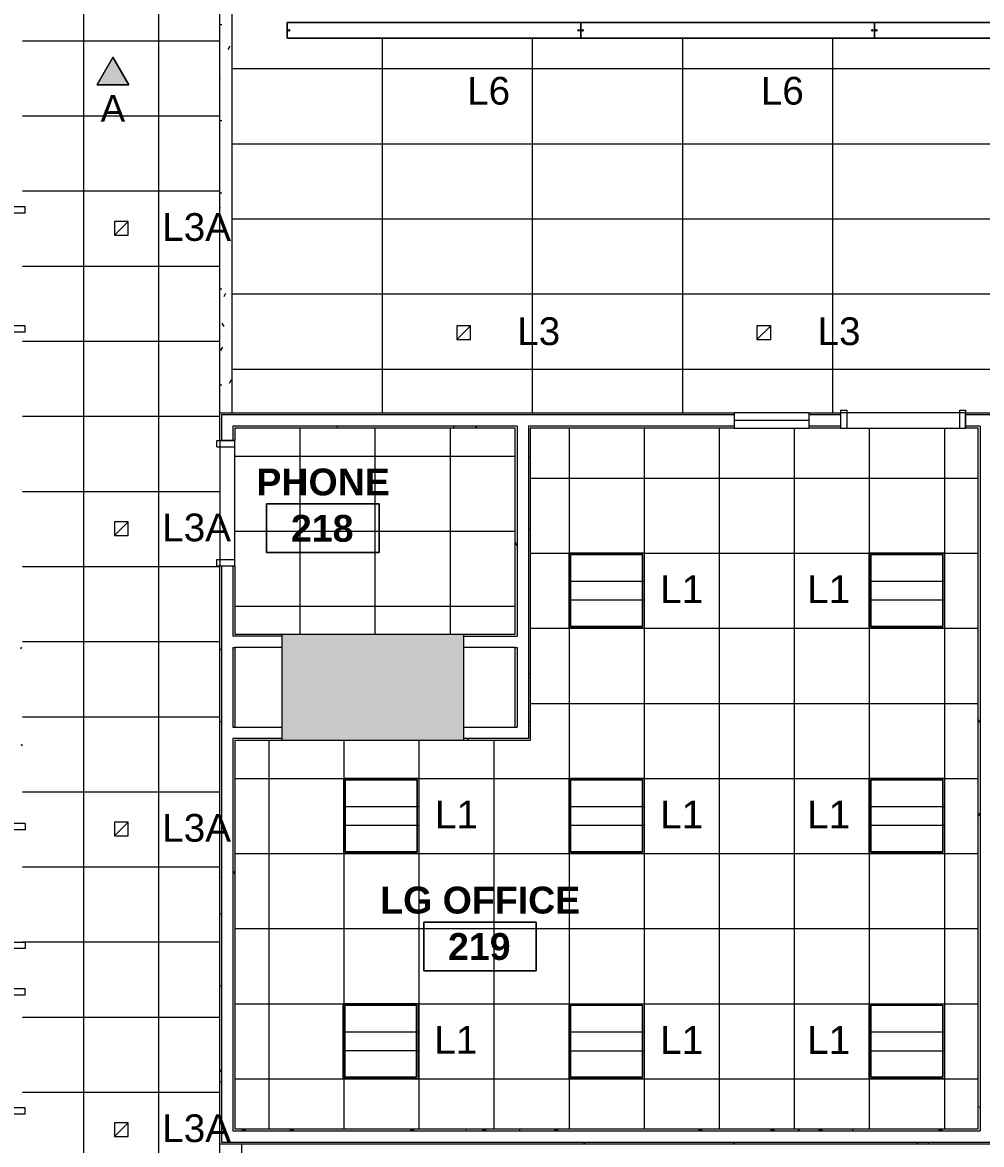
# Model space of a CAD drawing. Header units: inches. Extents: x 389 to 3083, y 11893 to 13691.
# Drawn here: x 2505.7 to 2812.3, y 12844 to 13202.6 of the extents above; entities that cross this region are included whole.
import ezdxf

# ---------------------------------------------------------------- set-up
doc = ezdxf.new("R2010")
doc.units = ezdxf.units.IN
doc.header["$MEASUREMENT"] = 0
for name, color, linetype, lineweight in [('X2$0$A-ANNO-NOTE', 131, 'Continuous', 9), ('X2$0$A-AREA-IDEN', 2, 'Continuous', 9), ('X2$0$A-CLNG', 13, 'Continuous', 13), ('X2$0$A-CLNG-PATT', 13, 'Continuous', 13), ('X2$0$A-DETL-GENF', 92, 'Continuous', 9), ('X2$0$A-DOOR', 31, 'Continuous', 13), ('X2$0$A-DOOR-FRAM', 31, 'Continuous', 20), ('X2$0$A-GLAZ', 151, 'Continuous', 13), ('X2$0$A-WALL', 113, 'Continuous', 13), ('X2$0$A-WALL-PATT', 111, 'Continuous', 13), ('X2$0$E-LITE-EQPM', 33, 'Continuous', 9), ('X2$0$E-LITE-EQPM-IDEN', 33, 'Continuous', 9), ('X2$0$I-WALL', 2, 'Continuous', 9), ('X2$0$S-COLS', 52, 'Continuous', 13)]:
    doc.layers.add(name, color=color, linetype=linetype, lineweight=lineweight)
doc.styles.add('X2$0$Arial_3', font='arial.ttf', dxfattribs={"height": 8.851796})
doc.styles.add('X2$0$Swis721 Lt BT', font='swissl.ttf', dxfattribs={"height": 8.514638})
doc.styles.add('X2$0$Swis721 Lt BT_B', font='', dxfattribs={"height": 8.583975})
doc.styles.get('X2$0$Swis721 Lt BT_B').set_extended_font_data('Swis721 Lt BT', bold=True)
pattern_1 = [(0, (-24941.6016, 0), (30.72, 7.68), [1.267, -21.773, 1.267, -21.773, -122.88]), (0, (-24941.6016, 0), (30.72, 7.68), [-46.08, 1.267, -44.813, 1.267, -21.773, -53.76]), (0, (-24941.6016, 0), (30.72, 7.68), [-115.2, 1.267, -14.093, 1.267, -37.133]), (120, (-24930.0816, 3.84), (-22.0110751, 22.7643004), [1.267, -21.773, 1.267, -21.773, -122.88]), (120, (-24930.0816, 3.84), (-22.0110751, 22.7643004), [-46.08, 1.267, -44.813, 1.267, -21.773, -53.76]), (120, (-24930.0816, 3.84), (-22.0110751, 22.7643004), [-115.2, 1.267, -14.093, 1.267, -37.133]), (240, (-24926.2416, 19.2), (-8.7089249, -30.4443004), [1.267, -21.773, 1.267, -21.773, -122.88]), (240, (-24926.2416, 19.2), (-8.7089249, -30.4443004), [-46.08, 1.267, -44.813, 1.267, -21.773, -53.76]), (240, (-24926.2416, 19.2), (-8.7089249, -30.4443004), [-115.2, 1.267, -14.093, 1.267, -37.133])]

# ---------------------------------------------------------------- blocks, each defined once
blk = doc.blocks.new('X2$0$Single Flush - OTJ_SOLIDFLUSH_ALUM-4900816-FIRST FLOOR')
at = {"layer": 'X2$0$A-DOOR-FRAM'}
for p, q in [((-20, -3.3125), (-20, 2.4375)), ((-20, 2.4375), (-18, 2.4375)), ((-18, -3.3125), (-18, 2.4375)), ((18.000004, -3.3125), (18.000004, 2.4375)), ((18.000004, 2.4375), (20.000004, 2.4375)), ((20.000004, -3.3125), (20.000004, 2.4375)), ((-20, -3.3125), (-18, -3.3125)), ((18.000004, -3.3125), (20.000004, -3.3125))]:
    blk.add_line(p, q, dxfattribs=at)
blk = doc.blocks.new('X2$0$Single Flush - OTJ_SOLIDFLUSH_ALUM-4900275-FIRST FLOOR')
at = {"layer": 'X2$0$A-DOOR-FRAM'}
for p, q in [((-20, 3.3125), (-20, -2.4375)), ((-20, 3.3125), (-18, 3.3125)), ((-18, 3.3125), (-18, -2.4375)), ((18.000004, 3.3125), (18.000004, -2.4375)), ((18.000004, 3.3125), (20.000004, 3.3125)), ((20.000004, 3.3125), (20.000004, -2.4375)), ((-20, -2.4375), (-18, -2.4375)), ((18.000004, -2.4375), (20.000004, -2.4375))]:
    blk.add_line(p, q, dxfattribs=at)
blk = doc.blocks.new('X2$0$Frameless opening with glazing - 24_ x 96_-4900874-FIRST FLOOR')
at = {"layer": 'X2$0$A-GLAZ'}
blk.add_line((-13.5, 0.0625), (10.5, 0.0625), dxfattribs=at)
blk = doc.blocks.new('X2$0$L-Ceiling Light - Linear Box - 2_x2_-4960925-FIRST FLOOR')
at = {"layer": 'X2$0$E-LITE-EQPM'}
for p, q in [((-12, -12), (-12, 12)), ((-12, 12), (12, 12)), ((-12, -12), (-12, 12)), ((-12, 12), (12, 12)), ((-11.5, -11.5), (-11.5, 11.5)), ((-11.5, 11.5), (11.5, 11.5)), ((11.5, 11.5), (-11.5, 11.5)), ((-11.5, 11.5), (-11.5, -11.5)), ((11.5, 11.5), (11.5, -11.5)), ((11.5, -11.5), (11.5, 11.5)), ((12, 12), (12, -12)), ((12, 12), (12, -12)), ((-12, 3), (12, 3)), ((-12, -3), (12, -3)), ((12, -12), (-12, -12)), ((12, -12), (-12, -12)), ((11.5, -11.5), (-11.5, -11.5)), ((-11.5, -11.5), (11.5, -11.5))]:
    blk.add_line(p, q, dxfattribs=at)
blk = doc.blocks.new('X2$0$Concrete-Rectangular-Column - 58_ X 34_-5105982-FIRST FLOOR')
at = {"layer": 'X2$0$S-COLS'}
blk.add_hatch(color=256, dxfattribs=at).paths.add_polyline_path([(-17, -24.13), (-17, -29), (17, -29), (17, 29), (-17, 29), (-17, -1.16)], flags=0)
for p, q in [((-17, 29), (17, 29)), ((-17, -29), (-17, 29)), ((17, 29), (17, -29)), ((17, -29), (-17, -29))]:
    blk.add_line(p, q, dxfattribs=at)
blk = doc.blocks.new('X2$0$Lighting-Pendant-Axis-Beam6-Flush-Direct-Acrylic - Lighting-Pendant-Axis-Beam6-Flush-Direct-Acrylic  8_ LENGTH-5206772-FIRST FLOOR')
at = {"layer": 'X2$0$A-DETL-GENF'}
for p, q in [((46.9375, 2.515625), (-46.9375, 2.515625)), ((-46.9375, 2.515625), (-46.9375, -2.515625)), ((-46.9375, 2.515625), (46.9375, 2.515625)), ((-46.9375, -2.515625), (-46.9375, 2.515625)), ((46.9375, -2.515625), (46.9375, 2.515625)), ((46.9375, 2.515625), (46.9375, -2.515625)), ((-46.9375, -2.515625), (46.9375, -2.515625)), ((46.9375, -2.515625), (-46.9375, -2.515625))]:
    blk.add_line(p, q, dxfattribs=at)
for centre in [(-46.3125, 0), (46.3125, 0)]:
    blk.add_circle(centre, 0.25, dxfattribs=at)
blk = doc.blocks.new('X2$0$L-Recessed Square Downlight - 4_-4552743-FIRST FLOOR')
at = {"layer": 'X2$0$E-LITE-EQPM'}
for p, q in [((-2.1875, -2.1875), (-2.1875, 2.1875)), ((-2.1875, 2.1875), (2.1875, 2.1875)), ((-2.1875, 2.1875), (2.1875, -2.1875)), ((2.1875, 2.1875), (2.1875, -2.1875)), ((2.1875, -2.1875), (-2.1875, -2.1875))]:
    blk.add_line(p, q, dxfattribs=at)
blk = doc.blocks.new('X2$0$L-Recessed Square Downlight - 4_  black trim-5264487-FIRST FLOOR')
at = {"layer": 'X2$0$E-LITE-EQPM'}
for p, q in [((-2.1875, -2.1875), (-2.1875, 2.1875)), ((-2.1875, 2.1875), (2.1875, 2.1875)), ((-2.1875, 2.1875), (2.1875, -2.1875)), ((2.1875, 2.1875), (2.1875, -2.1875)), ((2.1875, -2.1875), (-2.1875, -2.1875))]:
    blk.add_line(p, q, dxfattribs=at)
blk = doc.blocks.new('X2$0$Room Tag - Room Name and Number-3379422-FIRST FLOOR')
at = {"layer": 'X2$0$A-AREA-IDEN'}
for p, q in [((-0.1881, -0.1636), (-0.1881, -0.0018)), ((-0.1881, -0.0018), (0.1869, -0.0018)), ((0.1869, -0.0018), (-0.1881, -0.0018)), ((-0.1881, -0.0018), (-0.1881, -0.1636)), ((0.1869, -0.0018), (0.1869, -0.1636)), ((0.1869, -0.1636), (0.1869, -0.0018)), ((0.1869, -0.1636), (-0.1881, -0.1636)), ((-0.1881, -0.1636), (0.1869, -0.1636))]:
    blk.add_line(p, q, dxfattribs=at)

msp = doc.modelspace()

# ---------------------------------------------------------------- hatches: boundary and pattern name
at = {"layer": 'X2$0$A-ANNO-NOTE'}
msp.add_hatch(color=256, dxfattribs=at).paths.add_polyline_path([(2529.46, 13182.59), (2534.6, 13191.53), (2539.77, 13182.6)], flags=0)
at = {"layer": 'X2$0$A-CLNG-PATT'}
h = msp.add_hatch(dxfattribs=at)
h.set_pattern_fill('FP2_1', color=256, style=0, pattern_type=2)
h.set_pattern_definition(pattern_1)
h.paths.add_polyline_path([(2568.77, 13077.81), (2572.77, 13077.81), (2572.77, 13324.8), (2568.77, 13324.8), (2568.77, 13091.42)], flags=0)
h = msp.add_hatch(dxfattribs=at)
h.set_pattern_fill('FP2_1', color=256, style=0, pattern_type=2)
h.set_pattern_definition(pattern_1)
h.paths.add_polyline_path([(2505.71, 13192.05), (2505.72, 13192.05), (2505.72, 13300.99), (2356.11, 13300.99), (2356.11, 13298.8), (2503.53, 13298.8), (2503.53, 13192.05)], flags=0)
h.paths.add_polyline_path([(2500.84, 13192.05), (2503.03, 13192.05), (2503.03, 13298.3), (2356.11, 13298.3), (2356.11, 13295.86), (2500.84, 13295.86), (2500.84, 13192.48)], flags=0)
h = msp.add_hatch(dxfattribs=at)
h.set_pattern_fill('FP2_1', color=256, style=0, pattern_type=2)
h.set_pattern_definition(pattern_1)
h.paths.add_polyline_path([(2573.64, 12674.86), (2575.77, 12674.86), (2575.77, 12844.17), (2568.77, 12844.17), (2568.77, 12674.86), (2573.02, 12674.86)], flags=0)
at = {"layer": 'X2$0$A-WALL-PATT'}
h = msp.add_hatch(dxfattribs=at)
h.set_pattern_fill('FP2_1', color=256, style=0, pattern_type=2)
h.set_pattern_definition(pattern_1)
h.paths.add_polyline_path([(2505.09, 12799.26), (2505.72, 12799.26), (2505.72, 12819.74), (2505.09, 12819.74)], flags=0)
h.paths.add_polyline_path([(2505.72, 12843.74), (2505.72, 12853.74), (2505.09, 12853.74), (2505.09, 12843.74)], flags=0)
h.paths.add_polyline_path([(2505.09, 12893.74), (2505.72, 12893.74), (2505.72, 12906.62), (2505.09, 12906.62), (2505.09, 12900.39)], flags=0)
h.paths.add_polyline_path([(2505.72, 12946.62), (2505.72, 13069.61), (2505.09, 13069.61), (2505.09, 12946.62)], flags=0)
h.paths.add_polyline_path([(2505.72, 13093.61), (2505.72, 13103.61), (2505.09, 13103.61), (2505.09, 13093.61)], flags=0)
h.paths.add_polyline_path([(2505.72, 13143.61), (2505.72, 13156.48), (2505.09, 13156.48), (2505.09, 13143.61)], flags=0)
h = msp.add_hatch(dxfattribs=at)
h.set_pattern_fill('FP2_1', color=256, style=0, pattern_type=2)
h.set_pattern_definition(pattern_1)
h.paths.add_polyline_path([(2929.69, 13077.19), (2929.85, 13077.19), (2929.85, 13077.81), (2894.09, 13077.81), (2894.09, 13077.19)], flags=0)
h.paths.add_polyline_path([(2568.77, 13077.19), (2733.22, 13077.19), (2733.22, 13077.81), (2568.77, 13077.81), (2568.77, 13077.66)], flags=0)
h.paths.add_polyline_path([(2870.09, 13077.19), (2870.09, 13077.81), (2860.09, 13077.81), (2860.09, 13077.19)], flags=0)
h.paths.add_polyline_path([(2807.22, 13077.19), (2820.09, 13077.19), (2820.09, 13077.81), (2807.22, 13077.81)], flags=0)
h.paths.add_polyline_path([(2757.22, 13077.19), (2767.22, 13077.19), (2767.22, 13077.81), (2757.22, 13077.81)], flags=0)
h = msp.add_hatch(dxfattribs=at)
h.set_pattern_fill('FP2_1', color=256, style=0, pattern_type=2)
h.set_pattern_definition(pattern_1)
h.paths.add_polyline_path([(2569.37, 12844.17), (2569.39, 12844.17), (2569.39, 13028.94), (2568.77, 13028.94), (2568.77, 12844.17)], flags=0)
h.paths.add_polyline_path([(2569.39, 13068.94), (2569.39, 13077.19), (2568.77, 13077.19), (2568.77, 13068.94)], flags=0)
h = msp.add_hatch(dxfattribs=at)
h.set_pattern_fill('FP2_1', color=256, style=0, pattern_type=2)
h.set_pattern_definition(pattern_1)
h.paths.add_polyline_path([(2929.85, 13072.94), (2934.1, 13072.94), (2934.06, 13073.56), (2894.09, 13073.56), (2894.09, 13072.94)], flags=0)
h.paths.add_polyline_path([(2573.64, 13072.94), (2663.81, 13072.94), (2663.81, 13073.56), (2573.02, 13073.56), (2573.02, 13072.94)], flags=0)
h.paths.add_polyline_path([(2667.44, 13072.94), (2733.22, 13072.94), (2733.22, 13073.56), (2667.44, 13073.56)], flags=0)
h.paths.add_polyline_path([(2757.22, 13072.94), (2767.22, 13072.94), (2767.22, 13073.56), (2757.22, 13073.56)], flags=0)
h.paths.add_polyline_path([(2870.09, 13072.94), (2870.09, 13073.56), (2860.09, 13073.56), (2860.09, 13072.94)], flags=0)
h.paths.add_polyline_path([(2811.22, 13072.94), (2811.84, 13072.94), (2811.82, 13073.56), (2807.22, 13073.56), (2807.22, 13072.94)], flags=0)
h.paths.add_polyline_path([(2815.47, 13072.94), (2820.09, 13072.94), (2820.09, 13073.56), (2815.47, 13073.56)], flags=0)
h = msp.add_hatch(dxfattribs=at)
h.set_pattern_fill('FP2_1', color=256, style=0, pattern_type=2)
h.set_pattern_definition(pattern_1)
h.paths.add_polyline_path([(2573.64, 12848.42), (2573.64, 12973.72), (2573.02, 12973.72), (2573.02, 12848.42), (2573.56, 12848.42)], flags=0)
h.paths.add_polyline_path([(2573.02, 12977.34), (2573.64, 12977.34), (2573.64, 13002.84), (2573.02, 13002.84)], flags=0)
h.paths.add_polyline_path([(2573.02, 13006.47), (2573.64, 13006.47), (2573.64, 13028.94), (2573.02, 13028.94), (2573.02, 13007.09)], flags=0)
h.paths.add_polyline_path([(2573.02, 13068.94), (2573.64, 13068.94), (2573.64, 13072.94), (2573.02, 13072.94)], flags=0)
h = msp.add_hatch(dxfattribs=at)
h.set_pattern_fill('FP2_1', color=256, style=0, pattern_type=2)
h.set_pattern_definition(pattern_1)
h.paths.add_polyline_path([(2663.19, 12977.34), (2663.81, 12977.34), (2663.81, 13002.84), (2663.19, 13002.84), (2663.19, 12977.97)], flags=0)
h.paths.add_polyline_path([(2663.81, 13006.47), (2663.81, 13072.94), (2663.19, 13072.94), (2663.19, 13006.47)], flags=0)
h = msp.add_hatch(dxfattribs=at)
h.set_pattern_fill('FP2_1', color=256, style=0, pattern_type=2)
h.set_pattern_definition(pattern_1)
h.paths.add_polyline_path([(2668.06, 12973.09), (2668.06, 13072.94), (2667.44, 13072.94), (2667.44, 12973.09)], flags=0)
h = msp.add_hatch(dxfattribs=at)
h.set_pattern_fill('FP2_1', color=256, style=0, pattern_type=2)
h.set_pattern_definition(pattern_1)
h.paths.add_polyline_path([(2811.84, 12849.04), (2811.84, 13072.94), (2811.22, 13072.94), (2811.22, 12849.04)], flags=0)
h = msp.add_hatch(dxfattribs=at)
h.set_pattern_fill('FP2_1', color=256, style=0, pattern_type=2)
h.set_pattern_definition(pattern_1)
h.paths.add_polyline_path([(2588.7, 12973.09), (2588.7, 12973.72), (2573.64, 12973.72), (2573.64, 12973.09)], flags=0)
h = msp.add_hatch(dxfattribs=at)
h.set_pattern_fill('FP2_1', color=256, style=0, pattern_type=2)
h.set_pattern_definition(pattern_1)
h.paths.add_polyline_path([(2663.81, 12973.09), (2667.44, 12973.09), (2667.44, 12973.72), (2646.7, 12973.72), (2646.7, 12973.09), (2663.19, 12973.09)], flags=0)
h = msp.add_hatch(dxfattribs=at)
h.set_pattern_fill('FP2_1', color=256, style=0, pattern_type=2)
h.set_pattern_definition(pattern_1)
h.paths.add_polyline_path([(2896.71, 12848.42), (2906.71, 12848.42), (2906.71, 12849.04), (2896.71, 12849.04)], flags=0)
h.paths.add_polyline_path([(2590.13, 12848.42), (2811.84, 12848.42), (2811.84, 12849.04), (2573.64, 12849.04), (2573.64, 12848.42), (2575.77, 12848.42)], flags=0)
h.paths.add_polyline_path([(2946.71, 12848.42), (2950.71, 12848.42), (2950.7, 12849.04), (2946.71, 12849.04)], flags=0)
h.paths.add_polyline_path([(2815.47, 12848.42), (2872.71, 12848.42), (2872.71, 12849.04), (2815.47, 12849.04)], flags=0)
h = msp.add_hatch(dxfattribs=at)
h.set_pattern_fill('FP2_1', color=256, style=0, pattern_type=2)
h.set_pattern_definition(pattern_1)
h.paths.add_polyline_path([(2896.71, 12844.17), (2906.71, 12844.17), (2906.71, 12844.79), (2896.71, 12844.79)], flags=0)
h.paths.add_polyline_path([(2569.39, 12844.17), (2872.71, 12844.17), (2872.71, 12844.79), (2569.39, 12844.79)], flags=0)
h.paths.add_polyline_path([(2946.71, 12844.17), (2950.71, 12844.17), (2950.7, 12844.79), (2946.71, 12844.79)], flags=0)

# ---------------------------------------------------------------- linework, layer by layer
at = {"layer": 'X2$0$A-ANNO-NOTE'}
for p, q in [((2534.6, 13191.53), (2529.46, 13182.59)), ((2534.6, 13191.53), (2529.46, 13182.59)), ((2539.77, 13182.6), (2534.6, 13191.53)), ((2534.6, 13191.53), (2539.77, 13182.6)), ((2529.46, 13182.59), (2539.77, 13182.6)), ((2539.77, 13182.6), (2529.46, 13182.59))]:
    msp.add_line(p, q, dxfattribs=at)
at = {"layer": 'X2$0$A-CLNG'}
for p, q in [((2568.77, 13077.81), (2568.77, 13324.8)), ((2572.77, 13077.81), (2572.77, 13324.8)), ((2568.77, 12674.86), (2568.77, 12844.17)), ((2575.77, 12844.17), (2575.77, 12674.86))]:
    msp.add_line(p, q, dxfattribs=at)
at = {"layer": 'X2$0$A-CLNG-PATT'}
for p, q in [((2525.36, 12580.98), (2525.36, 13356.11)), ((2549.36, 12580.98), (2549.36, 13356.11)), ((2572.77, 13077.81), (2572.77, 13324.8)), ((2505.72, 13196.73), (2568.77, 13196.73)), ((2620.77, 13077.81), (2620.77, 13197.55)), ((2668.77, 13077.81), (2668.77, 13197.55)), ((2716.77, 13077.81), (2716.77, 13197.55)), ((2764.77, 13077.81), (2764.77, 13197.55)), ((2946.22, 13187.71), (2572.77, 13187.71)), ((2505.72, 13172.73), (2568.77, 13172.73)), ((2946.22, 13163.71), (2572.77, 13163.71)), ((2505.72, 13148.73), (2568.77, 13148.73)), ((2946.22, 13139.71), (2572.77, 13139.71)), ((2505.72, 13124.73), (2568.77, 13124.73)), ((2946.22, 13115.71), (2572.77, 13115.71)), ((2505.72, 13100.73), (2568.77, 13100.73)), ((2929.22, 13091.71), (2572.77, 13091.71)), ((2505.72, 13076.73), (2568.77, 13076.73)), ((2594.41, 13072.94), (2594.41, 13007.09)), ((2618.41, 13072.94), (2618.41, 13007.09)), ((2642.41, 13072.94), (2642.41, 13007.09)), ((2680.43, 13072.94), (2680.43, 12849.04)), ((2704.43, 13072.94), (2704.43, 12849.04)), ((2728.43, 13072.94), (2728.43, 12849.04)), ((2752.43, 13072.94), (2752.43, 12849.04)), ((2776.43, 13072.94), (2776.43, 12849.04)), ((2800.43, 13072.94), (2800.43, 12849.04)), ((2573.64, 13064.02), (2663.19, 13064.02)), ((2668.06, 13056.99), (2811.22, 13056.99)), ((2505.72, 13052.73), (2568.77, 13052.73)), ((2573.64, 13040.02), (2663.19, 13040.02)), ((2668.06, 13032.99), (2811.22, 13032.99)), ((2505.72, 13028.73), (2568.77, 13028.73)), ((2573.64, 13016.02), (2663.19, 13016.02)), ((2668.06, 13008.99), (2811.22, 13008.99)), ((2505.72, 13004.73), (2568.77, 13004.73)), ((2668.06, 12984.99), (2811.22, 12984.99)), ((2505.72, 12980.73), (2568.77, 12980.73)), ((2584.43, 12973.09), (2584.43, 12849.04)), ((2608.43, 12973.09), (2608.43, 12849.04)), ((2632.43, 12973.09), (2632.43, 12849.04)), ((2656.43, 12973.09), (2656.43, 12849.04)), ((2573.64, 12960.99), (2811.22, 12960.99)), ((2505.72, 12956.73), (2568.77, 12956.73)), ((2573.64, 12936.99), (2811.22, 12936.99)), ((2505.72, 12932.73), (2568.77, 12932.73)), ((2573.64, 12912.99), (2811.22, 12912.99)), ((2505.72, 12908.73), (2568.77, 12908.73)), ((2573.64, 12888.99), (2811.22, 12888.99)), ((2505.72, 12884.73), (2568.77, 12884.73)), ((2573.64, 12864.99), (2811.22, 12864.99)), ((2505.72, 12860.73), (2568.77, 12860.73))]:
    msp.add_line(p, q, dxfattribs=at)
at = {"layer": 'X2$0$A-WALL'}
for p, q in [((2733.22, 13077.19), (2569.39, 13077.19)), ((2569.39, 13077.19), (2569.39, 13068.94)), ((2767.22, 13077.19), (2757.22, 13077.19)), ((2820.09, 13077.19), (2807.22, 13077.19)), ((2663.81, 13073.56), (2573.02, 13073.56)), ((2573.02, 13073.56), (2573.02, 13068.94)), ((2663.81, 13073.56), (2663.81, 13006.47)), ((2733.22, 13073.56), (2667.44, 13073.56)), ((2667.44, 13073.56), (2667.44, 12973.72)), ((2767.22, 13073.56), (2757.22, 13073.56)), ((2811.84, 13073.56), (2807.22, 13073.56)), ((2811.84, 13073.56), (2811.84, 12848.42)), ((2569.39, 13028.94), (2569.39, 12844.79)), ((2573.02, 13028.94), (2573.02, 13006.47)), ((2588.7, 13006.47), (2573.02, 13006.47)), ((2646.7, 13006.47), (2663.81, 13006.47)), ((2573.02, 13002.84), (2573.02, 12977.34)), ((2573.02, 13002.84), (2573.64, 13002.84)), ((2663.19, 13002.84), (2663.81, 13002.84)), ((2663.81, 13002.84), (2663.81, 12977.34)), ((2573.02, 12977.34), (2573.64, 12977.34)), ((2663.19, 12977.34), (2663.81, 12977.34)), ((2573.02, 12973.72), (2573.02, 12848.42)), ((2588.7, 12973.72), (2573.02, 12973.72)), ((2667.44, 12973.72), (2646.7, 12973.72)), ((2573.02, 12848.42), (2811.84, 12848.42)), ((2569.39, 12844.79), (2872.71, 12844.79))]:
    msp.add_line(p, q, dxfattribs=at)
at = {"layer": 'X2$0$I-WALL'}
for p, q in [((2568.77, 13077.81), (2733.22, 13077.81)), ((2568.77, 13068.94), (2568.77, 13077.81)), ((2733.22, 13077.81), (2733.22, 13072.94)), ((2757.22, 13077.81), (2733.22, 13077.81)), ((2757.22, 13077.81), (2767.22, 13077.81)), ((2757.22, 13072.94), (2757.22, 13077.81)), ((2767.22, 13077.81), (2767.22, 13072.94)), ((2807.22, 13077.81), (2767.22, 13077.81)), ((2807.22, 13077.81), (2820.09, 13077.81)), ((2807.22, 13072.94), (2807.22, 13077.81)), ((2663.19, 13072.94), (2573.64, 13072.94)), ((2573.64, 13072.94), (2573.64, 13068.94)), ((2663.19, 13007.09), (2663.19, 13072.94)), ((2733.22, 13072.94), (2668.06, 13072.94)), ((2668.06, 13072.94), (2668.06, 12973.09)), ((2733.22, 13072.94), (2757.22, 13072.94)), ((2767.22, 13072.94), (2757.22, 13072.94)), ((2767.22, 13072.94), (2807.22, 13072.94)), ((2811.22, 13072.94), (2807.22, 13072.94)), ((2811.22, 12849.04), (2811.22, 13072.94)), ((2573.64, 13068.94), (2568.77, 13068.94)), ((2568.77, 13068.94), (2568.77, 13028.94)), ((2573.64, 13028.94), (2573.64, 13068.94)), ((2568.77, 12844.17), (2568.77, 13028.94)), ((2568.77, 13028.94), (2573.64, 13028.94)), ((2573.64, 13028.94), (2573.64, 13007.09)), ((2573.64, 13007.09), (2588.7, 13007.09)), ((2646.7, 13007.09), (2663.19, 13007.09)), ((2573.64, 13002.84), (2573.64, 12977.34)), ((2588.7, 13002.84), (2573.64, 13002.84)), ((2663.19, 13002.84), (2646.7, 13002.84)), ((2663.19, 12977.34), (2663.19, 13002.84)), ((2573.64, 12977.34), (2588.7, 12977.34)), ((2646.7, 12977.34), (2663.19, 12977.34)), ((2573.64, 12973.09), (2573.64, 12849.04)), ((2588.7, 12973.09), (2573.64, 12973.09)), ((2668.06, 12973.09), (2646.7, 12973.09)), ((2573.64, 12849.04), (2811.22, 12849.04)), ((2872.71, 12844.17), (2568.77, 12844.17))]:
    msp.add_line(p, q, dxfattribs=at)

# ---------------------------------------------------------------- block references
at = {"layer": 'X2$0$A-AREA-IDEN', "xscale": 95.99999999999994, "yscale": 95.99999999999994, "zscale": 95.99999999999994}
for p in [(2601.81, 13048.9), (2652.04, 12915.27)]:
    msp.add_blockref('X2$0$Room Tag - Room Name and Number-3379422-FIRST FLOOR', p, dxfattribs=at)
at = {"layer": 'X2$0$A-DOOR'}
for name, p, rotation in [('X2$0$Single Flush - OTJ_SOLIDFLUSH_ALUM-4900816-FIRST FLOOR', (2503.28, 13123.61), 89.99999999999993), ('X2$0$Single Flush - OTJ_SOLIDFLUSH_ALUM-4900275-FIRST FLOOR', (2571.2, 13048.94), 90), ('X2$0$Single Flush - OTJ_SOLIDFLUSH_ALUM-4900275-FIRST FLOOR', (2503.28, 12926.62), 269.9999999999999), ('X2$0$Single Flush - OTJ_SOLIDFLUSH_ALUM-4900816-FIRST FLOOR', (2503.28, 12873.74), 89.99999999999993)]:
    msp.add_blockref(name, p, dxfattribs=dict(at, rotation=rotation))
msp.add_blockref('X2$0$Single Flush - OTJ_SOLIDFLUSH_ALUM-4900275-FIRST FLOOR', (2787.22, 13075.38), dxfattribs=at)
at = {"layer": 'X2$0$A-GLAZ'}
msp.add_blockref('X2$0$Frameless opening with glazing - 24_ x 96_-4900874-FIRST FLOOR', (2746.72, 13075.38), dxfattribs=at)
at = {"layer": 'X2$0$E-LITE-EQPM', "rotation": 180}
for p in [(2637.23, 13200.06), (2731.1, 13200.06), (2824.98, 13200.06)]:
    msp.add_blockref('X2$0$Lighting-Pendant-Axis-Beam6-Flush-Direct-Acrylic - Lighting-Pendant-Axis-Beam6-Flush-Direct-Acrylic  8_ LENGTH-5206772-FIRST FLOOR', p, dxfattribs=at)
at = {"layer": 'X2$0$E-LITE-EQPM', "extrusion": (0, 0, -1), "rotation": 180}
for name, p in [('X2$0$L-Recessed Square Downlight - 4_  black trim-5264487-FIRST FLOOR', (-2537.36, 13136.79)), ('X2$0$L-Recessed Square Downlight - 4_-4552743-FIRST FLOOR', (-2646.71, 13103.49)), ('X2$0$L-Recessed Square Downlight - 4_-4552743-FIRST FLOOR', (-2742.71, 13103.49)), ('X2$0$L-Recessed Square Downlight - 4_  black trim-5264487-FIRST FLOOR', (-2537.36, 13040.79)), ('X2$0$L-Recessed Square Downlight - 4_  black trim-5264487-FIRST FLOOR', (-2537.36, 12944.79)), ('X2$0$L-Recessed Square Downlight - 4_  black trim-5264487-FIRST FLOOR', (-2537.36, 12848.79))]:
    msp.add_blockref(name, p, dxfattribs=at)
at = {"layer": 'X2$0$E-LITE-EQPM'}
for p in [(2692.43, 13021.04), (2788.43, 13021.04), (2620.43, 12949.04), (2692.43, 12949.04), (2788.43, 12949.04), (2620.22, 12877.04), (2692.43, 12876.99), (2788.43, 12876.99)]:
    msp.add_blockref('X2$0$L-Ceiling Light - Linear Box - 2_x2_-4960925-FIRST FLOOR', p, dxfattribs=at)
at = {"layer": 'X2$0$S-COLS', "rotation": 89.99999999999999}
msp.add_blockref('X2$0$Concrete-Rectangular-Column - 58_ X 34_-5105982-FIRST FLOOR', (2617.7, 12990.09), dxfattribs=at)

# ---------------------------------------------------------------- texts
at = {"layer": 'X2$0$A-ANNO-NOTE', "insert": (2534.62, 13179.35), "char_height": 8.51, "width": 8.748, "attachment_point": 2, "rotation": 0.074, "line_spacing_factor": 1.00667, "style": 'X2$0$Swis721 Lt BT'}
msp.add_mtext('A', dxfattribs=at)
at = {"layer": 'X2$0$A-AREA-IDEN', "char_height": 8.584, "attachment_point": 2, "line_spacing_factor": 0.998538, "style": 'X2$0$Swis721 Lt BT_B'}
for s, insert, width in [('PHONE', (2601.82, 13060.03), 48.708), ('218', (2601.54, 13045.21), 23.004), ('LG OFFICE', (2652.05, 12926.41), 71.82), ('219', (2651.76, 12911.58), 23.004)]:
    msp.add_mtext(s, dxfattribs=dict(at, insert=insert, width=width))
at = {"layer": 'X2$0$E-LITE-EQPM-IDEN', "char_height": 8.852, "attachment_point": 2, "line_spacing_factor": 0.938532, "style": 'X2$0$Arial_3'}
for s, insert, width in [('L6', (2654.74, 13185.18), 16.416), ('L6', (2748.62, 13185.18), 16.416), ('L3A', (2561.4, 13141.64), 26.244), ('L3', (2670.74, 13108.34), 16.416), ('L3', (2766.74, 13108.34), 16.416), ('L3A', (2561.4, 13045.64), 26.244), ('L1', (2716.46, 13025.89), 16.416), ('L1', (2763.46, 13025.89), 16.416), ('L1', (2644.46, 12953.89), 16.416), ('L1', (2716.46, 12953.89), 16.416), ('L1', (2763.46, 12953.89), 16.416), ('L3A', (2561.4, 12949.64), 26.244), ('L1', (2644.25, 12881.89), 16.416), ('L1', (2716.46, 12881.84), 16.416), ('L1', (2763.46, 12881.84), 16.416), ('L3A', (2561.4, 12853.64), 26.244)]:
    msp.add_mtext(s, dxfattribs=dict(at, insert=insert, width=width))

doc.saveas('drawing.dxf')
